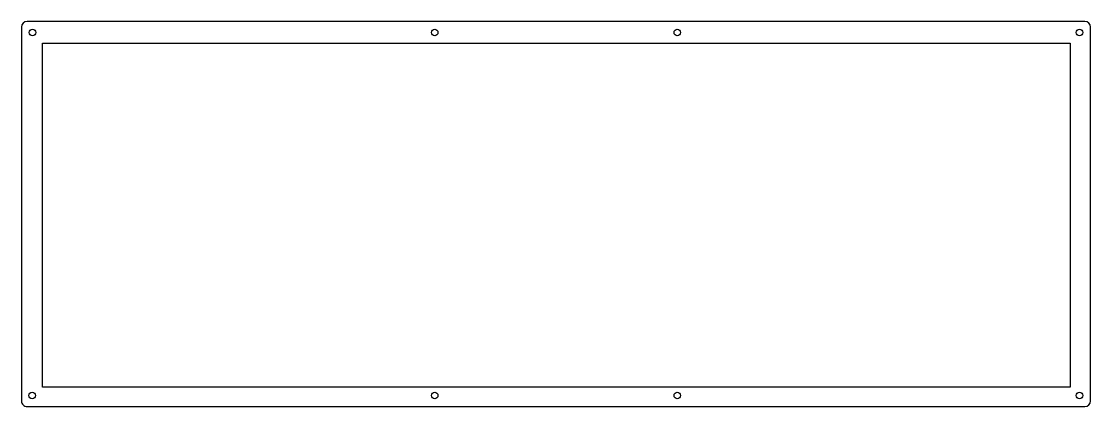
# Model space of a CAD drawing. Header units: millimetres. Extents: x -149 to 149, y -54 to 54.
import ezdxf

# ---------------------------------------------------------------- set-up
doc = ezdxf.new("R2010")
doc.units = ezdxf.units.MM
doc.layers.get('0').update_dxf_attribs({"linetype": 'CONTINUOUS'})

msp = doc.modelspace()

# ---------------------------------------------------------------- linework, layer by layer
for p, q in [((147.32, 53.72), (-147.32, 53.72)), ((-148.92, 52.12), (-148.92, -52.12)), ((148.92, -52.12), (148.92, 52.12)), ((-143.07, 47.63), (143.23, 47.63)), ((-143.07, -48.27), (-143.07, 47.63)), ((143.23, 47.63), (143.23, -48.27)), ((143.23, -48.27), (-143.07, -48.27)), ((-147.32, -53.72), (147.32, -53.72))]:
    msp.add_line(p, q)
for centre in [(-145.83, 50.62), (-33.79, 50.62), (33.79, 50.62), (145.82, 50.62), (-145.92, -50.62), (-33.79, -50.62), (33.79, -50.62), (145.82, -50.62)]:
    msp.add_circle(centre, 0.9)
for centre, start, end in [((-147.32, 52.12), 90, 179.9992), ((147.32, 52.12), 0, 90), ((-147.32, -52.12), 179.9992, 270), ((147.32, -52.12), -90, 0)]:
    msp.add_arc(centre, 1.6, start, end)

doc.saveas('drawing.dxf')
